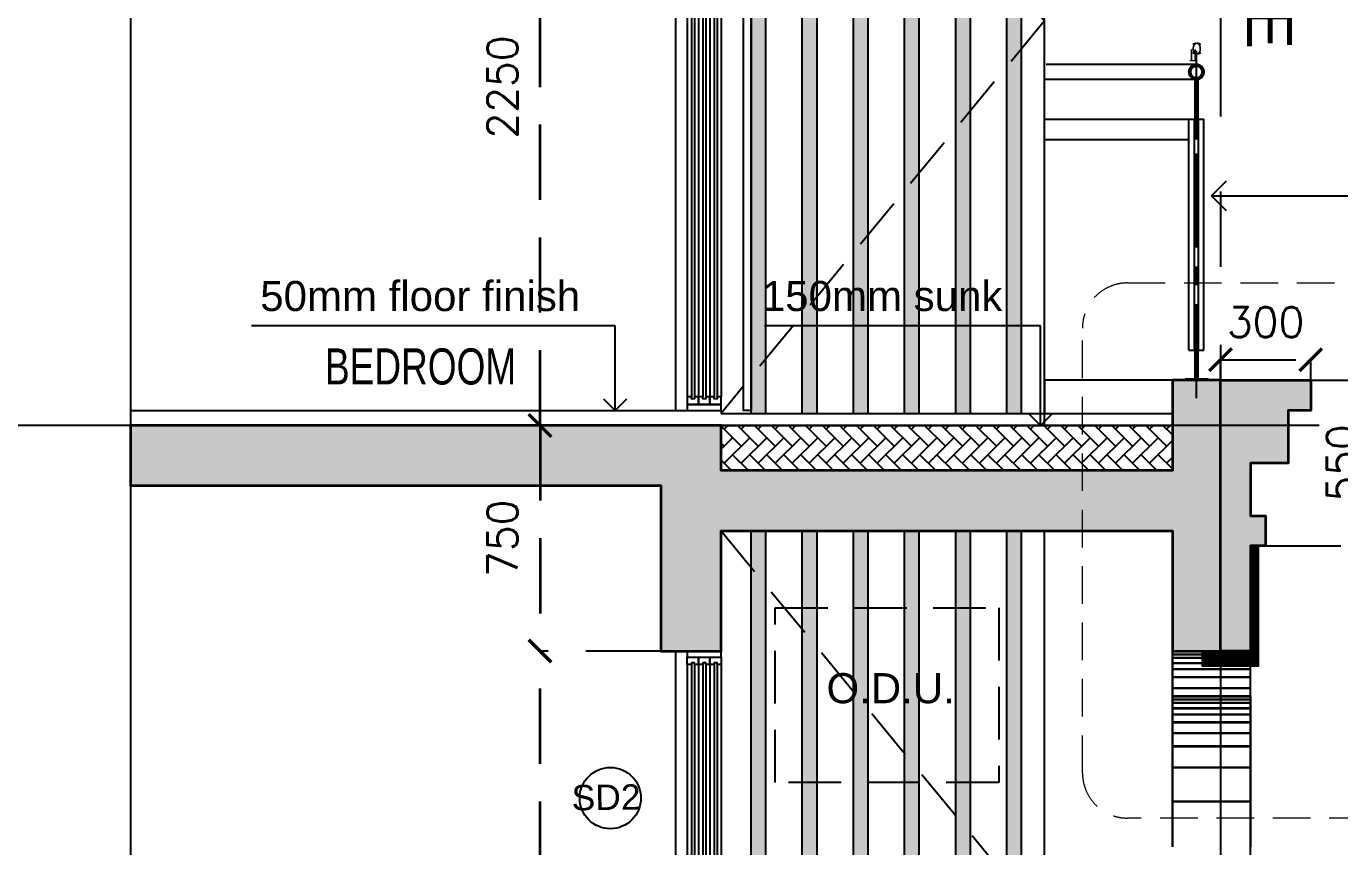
# Model space of a CAD drawing. Header units: millimetres. Extents: x 1066295 to 1300022, y -5734212 to -5454663.
# Drawn here: x 1138809 to 1143175, y -5595594 to -5592867 of the extents above; entities that cross this region are included whole.
import ezdxf
from ezdxf.enums import TextEntityAlignment as Align

# ---------------------------------------------------------------- set-up
doc = ezdxf.new("R2010")
doc.units = ezdxf.units.MM
doc.header["$LTSCALE"] = 1000
doc.header["$MEASUREMENT"] = 0
for name, pattern in [('AUDIT_D_120904163729-0', [0]), ('T9_PROFILE SECTIONS$0$( Hidden )', [0.375, 0.25, -0.125]), ('T9_PROFILE SECTIONS$0$AUDIT_D_120904163729-0', [0]), ('T9_PROFILE SECTIONS$0$CENTER', [2, 1.25, -0.25, 0.25, -0.25]), ('T9_PROFILE SECTIONS$0$HIDDEN', [0.375, 0.25, -0.125]), ('T9_PROFILE SECTIONS$0$HIDDEN2', [0.1875, 0.125, -0.0625]), ('T9_PROFILE SECTIONS$0$T10(T7 IS SIMILAR BUT MIRROR) - DIMENSION & TEXTING$0$HIDDEN', [0.375, 0.25, -0.125]), ('T9_PROFILE SECTIONS$0$T8_PROFILE SECTIONS$0$PHANTOM2', [1.25, 0.625, -0.125, 0.125, -0.125, 0.125, -0.125])]:
    doc.linetypes.add(name, pattern=pattern)
doc.layers.get('0').update_dxf_attribs({"linetype": 'AUDIT_D_120904163729-0'})
for name, color, linetype in [('T9_PROFILE SECTIONS$0$a-alu frame', 4, 'Continuous'), ('T9_PROFILE SECTIONS$0$A-DIM', 2, 'Continuous'), ('T9_PROFILE SECTIONS$0$a-ele', 8, 'Continuous'), ('T9_PROFILE SECTIONS$0$A-SUNK SLAB', 251, 'T9_PROFILE SECTIONS$0$AUDIT_D_120904163729-0'), ('T9_PROFILE SECTIONS$0$a-window', 5, 'Continuous'), ('T9_PROFILE SECTIONS$0$DETAIL TEXT', 84, 'T9_PROFILE SECTIONS$0$HIDDEN'), ('T9_PROFILE SECTIONS$0$Elev 01', 8, 'Continuous'), ('T9_PROFILE SECTIONS$0$ELEV 5', 8, 'Continuous'), ('T9_PROFILE SECTIONS$0$F.F.L', 36, 'Continuous'), ('T9_PROFILE SECTIONS$0$GLASS', 5, 'Continuous'), ('T9_PROFILE SECTIONS$0$HATCH 150', 8, 'Continuous'), ('T9_PROFILE SECTIONS$0$Leader', 2, 'T9_PROFILE SECTIONS$0$AUDIT_D_120904163729-0'), ('T9_PROFILE SECTIONS$0$LEVEL', 7, 'Continuous'), ('T9_PROFILE SECTIONS$0$T10(T7 IS SIMILAR BUT MIRROR) - DIMENSION & TEXTING$0$A-DIMENSIONS', 2, 'T9_PROFILE SECTIONS$0$T10(T7 IS SIMILAR BUT MIRROR) - DIMENSION & TEXTING$0$HIDDEN'), ('T9_PROFILE SECTIONS$0$T8_PROFILE SECTIONS$0$A-BUILDING LINE TURNS HERE', 252, 'T9_PROFILE SECTIONS$0$T8_PROFILE SECTIONS$0$PHANTOM2'), ('T9_PROFILE SECTIONS$0$TEXT ROOM', 7, 'Continuous'), ('T9_PROFILE SECTIONS$0$TYPICAL UNITS$0$a-door-no', 104, 'Continuous')]:
    doc.layers.add(name, color=color, linetype=linetype)
for name, color, linetype, lineweight in [('T9_PROFILE SECTIONS$0$A-DIMENSION', 2, 'Continuous', 35), ('T9_PROFILE SECTIONS$0$A-SLAB', 3, 'Continuous', 35), ('T9_PROFILE SECTIONS$0$a-Text', 4, 'Continuous', 0), ('T9_PROFILE SECTIONS$0$ele', 1, 'Continuous', 30), ('T9_PROFILE SECTIONS$0$R0-18-10-2014-T1-1st Podium Floor Plan$0$Text', 7, 'Continuous', 0)]:
    doc.layers.add(name, color=color, linetype=linetype, lineweight=lineweight)
doc.styles.add('T9_PROFILE SECTIONS$0$arial', font='sanss___.ttf')
doc.styles.add('T9_PROFILE SECTIONS$0$ARIAL ARROW', font='arial.ttf')
doc.styles.add('T9_PROFILE SECTIONS$0$Romans 1', font='romans.shx', dxfattribs={"height": 100})
doc.styles.add('T9_PROFILE SECTIONS$0$RSP_TXT 500', font='swisscl.ttf', dxfattribs={"height": 250})
doc.styles.add('T9_PROFILE SECTIONS$0$STANDARD', font='GOTHIC.TTF')
doc.styles.add('T9_PROFILE SECTIONS$0$TYPICAL UNITS$0$LODHA STANDERD', font='sanss___.ttf')
doc.dimstyles.new('T9_PROFILE SECTIONS$0$ALPINE S', dxfattribs={"dimscale": 0, "dimtxt": 100, "dimasz": 75, "dimexe": 0, "dimexo": 0, "dimgap": 75, "dimtad": 1, "dimdec": 0, "dimzin": 0, "dimdsep": 46, "dimtxsty": 'T9_PROFILE SECTIONS$0$Romans 1', "dimblk": 'T9_PROFILE SECTIONS$0$_ArchTick', "dimcen": 0.09, "dimclrd": 256, "dimclre": 256, "dimclrt": 7, "dimadec": 0, "dimazin": 0, "dimtfac": 1, "dimtdec": 0, "dimtofl": 0, "dimtmove": 1, "dimatfit": 0, "dimldrblk": 'T9_PROFILE SECTIONS$0$_Open90', "dimfxl": 1, "dimtolj": 1, "dimtzin": 0, "dimarcsym": 0})
pattern_1 = [(217.5, (-4531963.853, -7307377.988), (0.62993358, -19.26823769), [0, -15.2, 0, -17, 0, -16.25]), (187.5, (-4531963.853, -7307377.988), (-17.69776705, -28.22146065), [0, -8.2, 0, -13.7, 0, -5.25]), (147.5, (-4531951.553, -7307377.988), (-31.141418618, -0.056590535), [0, -5, 0, -18, 0, -23.5]), (137.5, (-4531951.553, -7307377.988), (-30.06126605, -8.77675565), [0, -2.5, 0, -11.8, 0, -13.5])]

# ---------------------------------------------------------------- blocks, each defined once
blk = doc.blocks.new('T9_PROFILE SECTIONS$0$A$C04612184')
at = {"layer": 'T9_PROFILE SECTIONS$0$LEVEL', "color": 8, "linetype": 'T9_PROFILE SECTIONS$0$HIDDEN2', "ltscale": 5}
blk.add_line((89.8181, 97.715), (-67.8271, 97.715), dxfattribs=at)
blk = doc.blocks.new('T9_PROFILE SECTIONS$0$window with railing')
at = {"layer": 'T9_PROFILE SECTIONS$0$a-ele'}
blk.add_lwpolyline([(-11244.9, -340863.7), (-11244.9, -338663.7)], dxfattribs=at)
at = {"layer": 'T9_PROFILE SECTIONS$0$a-window', "color": 250}
for p, q in [((-11394.9, -338708.7), (-11394.9, -340818.7)), ((-11381.6, -338708.7), (-11381.6, -340818.7)), ((-11371.6, -338708.7), (-11371.6, -340818.7))]:
    blk.add_line(p, q, dxfattribs=at)
at = {"layer": 'T9_PROFILE SECTIONS$0$a-window', "color": 1}
for p, q in [((-11357.4, -338708.7), (-11357.4, -340818.7)), ((-11319.9, -338708.7), (-11319.9, -340818.7)), ((-11319.9, -338708.7), (-11319.9, -340818.7)), ((-11282.4, -338708.7), (-11282.4, -340818.7))]:
    blk.add_line(p, q, dxfattribs=at)
at = {"layer": 'T9_PROFILE SECTIONS$0$a-window', "color": 5}
for p, q in [((-11344.1, -338708.7), (-11344.1, -340818.7)), ((-11334.1, -338708.7), (-11334.1, -340818.7)), ((-11306.6, -338708.7), (-11306.6, -340818.7)), ((-11296.6, -338708.7), (-11296.6, -340818.7))]:
    blk.add_line(p, q, dxfattribs=at)
at = {"layer": 'T9_PROFILE SECTIONS$0$a-window', "color": 4}
for points in [[(-11394.9, -338683.7), (-11394.9, -338663.7), (-11282.4, -338663.7), (-11282.4, -338683.7)], [(-11371.6, -338708.7), (-11357.4, -338708.7), (-11357.4, -338683.7), (-11394.9, -338683.7), (-11394.9, -338708.7), (-11381.6, -338708.7), (-11381.6, -338702.7), (-11371.6, -338702.7)], [(-11334.1, -338708.7), (-11319.9, -338708.7), (-11319.9, -338683.7), (-11357.4, -338683.7), (-11357.4, -338708.7), (-11344.1, -338708.7), (-11344.1, -338702.7), (-11334.1, -338702.7)], [(-11296.6, -338708.7), (-11282.4, -338708.7), (-11282.4, -338683.7), (-11319.9, -338683.7), (-11319.9, -338708.7), (-11306.6, -338708.7), (-11306.6, -338702.7), (-11296.6, -338702.7)], [(-11371.6, -340818.7), (-11357.4, -340818.7), (-11357.4, -340843.7), (-11394.9, -340843.7), (-11394.9, -340818.7), (-11381.6, -340818.7), (-11381.6, -340824.7), (-11371.6, -340824.7)], [(-11334.1, -340818.7), (-11319.9, -340818.7), (-11319.9, -340843.7), (-11357.4, -340843.7), (-11357.4, -340818.7), (-11344.1, -340818.7), (-11344.1, -340824.7), (-11334.1, -340824.7)], [(-11296.6, -340818.7), (-11282.4, -340818.7), (-11282.4, -340843.7), (-11319.9, -340843.7), (-11319.9, -340818.7), (-11306.6, -340818.7), (-11306.6, -340824.7), (-11296.6, -340824.7)], [(-11394.9, -340863.7), (-11394.9, -340843.7), (-11282.4, -340843.7), (-11282.4, -340863.7)]]:
    blk.add_lwpolyline(points, close=True, dxfattribs=at)
blk = doc.blocks.new('T9_PROFILE SECTIONS$0$_ArchTick')
at = {"color": 0, "linetype": 'ByBlock', "const_width": 0.15}
blk.add_lwpolyline([(-0.5, -0.5), (0.5, 0.5)], dxfattribs=at)
blk = doc.blocks.new('*D250')
at = {"layer": 'T9_PROFILE SECTIONS$0$A-DIMENSION', "linetype": 'T9_PROFILE SECTIONS$0$HIDDEN', "lineweight": -2, "transparency": 16777216}
for p, q in [((-51353.9, 285911.7), (-51755.7, 285911.7)), ((-51353.9, 283661.7), (-51755.7, 283661.7))]:
    blk.add_line(p, q, dxfattribs=at)
at = {"layer": 'T9_PROFILE SECTIONS$0$A-DIMENSION', "linetype": 'T9_PROFILE SECTIONS$0$HIDDEN', "transparency": 16777216}
blk.add_line((-51755.7, 283661.7), (-51755.7, 285911.7), dxfattribs=at)
at = {"layer": 'T9_PROFILE SECTIONS$0$A-DIMENSION', "linetype": 'ByBlock', "transparency": 16777216, "xscale": 75, "yscale": 75, "zscale": 75}
for p, rotation in [((-51755.7, 285911.7), 90), ((-51755.7, 283661.7), 270)]:
    blk.add_blockref('T9_PROFILE SECTIONS$0$_ArchTick', p, dxfattribs=dict(at, rotation=rotation))
at = {"layer": 'T9_PROFILE SECTIONS$0$A-DIMENSION', "color": 7, "linetype": 'ByBlock', "transparency": 16777216, "insert": (-51880.7, 284786.7), "char_height": 100, "attachment_point": 5, "rotation": 90, "style": 'T9_PROFILE SECTIONS$0$Romans 1'}
blk.add_mtext('\\A1;2250', dxfattribs=at)
blk = doc.blocks.new('T9_PROFILE SECTIONS$0$_Open90')
at = {"color": 0, "linetype": 'ByBlock', "lineweight": -2}
for p, q in [((0, 0), (-1, 0)), ((-0.5, 0.5), (0, 0)), ((0, 0), (-0.5, -0.5))]:
    blk.add_line(p, q, dxfattribs=at)
blk = doc.blocks.new('T9_PROFILE SECTIONS$0$TYPICAL UNITS$0$B-flat-33')
at = {"layer": 'T9_PROFILE SECTIONS$0$TYPICAL UNITS$0$a-door-no'}
blk.add_ellipse((14107.6, 1401.5), major_axis=(0, -181), ratio=0.999989, dxfattribs=at)
at = {"layer": 'T9_PROFILE SECTIONS$0$TYPICAL UNITS$0$a-door-no', "style": 'T9_PROFILE SECTIONS$0$TYPICAL UNITS$0$LODHA STANDERD', "oblique": 0.00002, "width": 0.999989}
blk.add_attdef('OP1', text='', height=150, rotation=0.75922, dxfattribs=at).set_placement((14117, 1331.6), align=Align.CENTER)
blk = doc.blocks.new('*D292')
at = {"layer": 'T9_PROFILE SECTIONS$0$A-DIMENSION', "linetype": 'T9_PROFILE SECTIONS$0$HIDDEN', "lineweight": -2, "transparency": 16777216}
for p, q in [((1142663.9, -5591795.1), (1142262.2, -5591795.1)), ((1142663.9, -5592545.1), (1142262.2, -5592545.1))]:
    blk.add_line(p, q, dxfattribs=at)
at = {"layer": 'T9_PROFILE SECTIONS$0$A-DIMENSION', "linetype": 'T9_PROFILE SECTIONS$0$HIDDEN', "transparency": 16777216}
blk.add_line((1142262.2, -5591795.1), (1142262.2, -5592545.1), dxfattribs=at)
at = {"layer": 'T9_PROFILE SECTIONS$0$A-DIMENSION', "linetype": 'ByBlock', "transparency": 16777216, "xscale": 75, "yscale": 75, "zscale": 75}
for p, rotation in [((1142262.2, -5591795.1), 90), ((1142262.2, -5592545.1), 270)]:
    blk.add_blockref('T9_PROFILE SECTIONS$0$_ArchTick', p, dxfattribs=dict(at, rotation=rotation))
at = {"layer": 'T9_PROFILE SECTIONS$0$A-DIMENSION', "color": 7, "linetype": 'ByBlock', "transparency": 16777216, "insert": (1142137.2, -5592170.1), "char_height": 100, "attachment_point": 5, "rotation": 90, "style": 'T9_PROFILE SECTIONS$0$Romans 1'}
blk.add_mtext('\\A1;750', dxfattribs=at)
blk = doc.blocks.new('*D293')
at = {"layer": 'T9_PROFILE SECTIONS$0$A-DIMENSION', "linetype": 'T9_PROFILE SECTIONS$0$HIDDEN', "lineweight": -2, "transparency": 16777216}
for p, q in [((1142663.9, -5589545.1), (1142262.2, -5589545.1)), ((1142663.9, -5591795.1), (1142262.2, -5591795.1))]:
    blk.add_line(p, q, dxfattribs=at)
at = {"layer": 'T9_PROFILE SECTIONS$0$A-DIMENSION', "linetype": 'T9_PROFILE SECTIONS$0$HIDDEN', "transparency": 16777216}
blk.add_line((1142262.2, -5591795.1), (1142262.2, -5589545.1), dxfattribs=at)
at = {"layer": 'T9_PROFILE SECTIONS$0$A-DIMENSION', "linetype": 'ByBlock', "transparency": 16777216, "xscale": 75, "yscale": 75, "zscale": 75}
for p, rotation in [((1142262.2, -5589545.1), 90), ((1142262.2, -5591795.1), 270)]:
    blk.add_blockref('T9_PROFILE SECTIONS$0$_ArchTick', p, dxfattribs=dict(at, rotation=rotation))
at = {"layer": 'T9_PROFILE SECTIONS$0$A-DIMENSION', "color": 7, "linetype": 'ByBlock', "transparency": 16777216, "insert": (1142137.2, -5590670.1), "char_height": 100, "attachment_point": 5, "rotation": 90, "style": 'T9_PROFILE SECTIONS$0$Romans 1'}
blk.add_mtext('\\A1;2250', dxfattribs=at)
blk = doc.blocks.new('T9_PROFILE SECTIONS$0$A$C6E3644B4')
at = {"layer": 'T9_PROFILE SECTIONS$0$A-DIM', "ltscale": 0.7}
h = blk.add_hatch(color=8, dxfattribs=at)
edge = h.paths.add_edge_path()
edge.add_arc((0, 1025), 25, 0, 360)
edge = h.paths.add_edge_path(flags=17)
edge.add_arc((0, 1025), 20, 0, 360)
for points in [[(6, 868.7), (-6, 868.7), (-6, 843.7), (6, 843.7)], [(6, 130), (-6, 130), (-6, 105), (6, 105)]]:
    blk.add_hatch(color=8, dxfattribs=at).paths.add_polyline_path(points)
at = {"layer": 'T9_PROFILE SECTIONS$0$A-DIM', "color": 5, "linetype": 'T9_PROFILE SECTIONS$0$CENTER', "ltscale": 0.25}
blk.add_line((0, -59), (0, 1094.7), dxfattribs=at)
at = {"layer": 'T9_PROFILE SECTIONS$0$A-DIM', "ltscale": 0.7}
for p, q in [((-5, 1000.1), (-5, 868.4)), ((5, 1000.1), (5, 868.4)), ((25, 868.4), (-25, 868.4)), ((-25, 100.4), (-25, 868.4)), ((25, 100.4), (25, 868.4)), ((25, 100.4), (-25, 100.4)), ((-5, 100.4), (-5, 5)), ((5, 100.4), (5, 5))]:
    blk.add_line(p, q, dxfattribs=at)
blk.add_lwpolyline([(37.5, 5), (-37.5, 5), (-37.5, 0), (37.5, 0)], close=True, dxfattribs=at)
for radius in [25, 20]:
    blk.add_circle((0, 1025), radius, dxfattribs=at)
at = {"layer": 'T9_PROFILE SECTIONS$0$GLASS', "ltscale": 0.7}
for points in [[(-6, 868.4), (-6, 843.7), (6, 843.7), (6, 868.4)], [(-6, 105), (6, 105), (6, 868.4), (-6, 868.4)], [(-6, 130), (-6, 105), (6, 105), (6, 130)]]:
    blk.add_lwpolyline(points, close=True, dxfattribs=at)
at = {"layer": 'T9_PROFILE SECTIONS$0$DETAIL TEXT', "color": 0, "char_height": 40, "width": 489.252, "attachment_point": 1, "style": 'T9_PROFILE SECTIONS$0$arial'}
for s, insert in [('{\\fCalibri|b0|i0|c0|p34;C}', (-17.8, 1122.7)), ('{\\fCalibri|b0|i0|c0|p34;L}', (-2.8, 1100.5))]:
    blk.add_mtext(s, dxfattribs=dict(at, insert=insert))
blk = doc.blocks.new('*D302')
at = {"layer": 'T9_PROFILE SECTIONS$0$T10(T7 IS SIMILAR BUT MIRROR) - DIMENSION & TEXTING$0$A-DIMENSIONS', "linetype": 'T9_PROFILE SECTIONS$0$HIDDEN', "lineweight": -2, "transparency": 16777216}
for p, q in [((1144823.9, -5591645.1), (1145052.7, -5591645.1)), ((1144674, -5592195.1), (1145052.7, -5592195.1))]:
    blk.add_line(p, q, dxfattribs=at)
at = {"layer": 'T9_PROFILE SECTIONS$0$T10(T7 IS SIMILAR BUT MIRROR) - DIMENSION & TEXTING$0$A-DIMENSIONS', "lineweight": -2, "transparency": 16777216}
blk.add_line((1145052.7, -5592195.1), (1145052.7, -5591645.1), dxfattribs=at)
at = {"layer": 'T9_PROFILE SECTIONS$0$T10(T7 IS SIMILAR BUT MIRROR) - DIMENSION & TEXTING$0$A-DIMENSIONS', "linetype": 'ByBlock', "lineweight": -2, "transparency": 16777216, "xscale": 75, "yscale": 75, "zscale": 75}
for p, rotation in [((1145052.7, -5591645.1), 90), ((1145052.7, -5592195.1), 270)]:
    blk.add_blockref('T9_PROFILE SECTIONS$0$_ArchTick', p, dxfattribs=dict(at, rotation=rotation))
at = {"layer": 'T9_PROFILE SECTIONS$0$T10(T7 IS SIMILAR BUT MIRROR) - DIMENSION & TEXTING$0$A-DIMENSIONS', "color": 7, "linetype": 'ByBlock', "transparency": 16777216, "insert": (1144927.7, -5591920.1), "char_height": 100, "attachment_point": 5, "rotation": 90, "style": 'T9_PROFILE SECTIONS$0$Romans 1', "bg_fill": 3, "box_fill_scale": 1.25, "bg_fill_color": 256, "bg_fill_true_color": 13158600, "bg_fill_transparency": 0}
blk.add_mtext('\\A1;550', dxfattribs=at)
blk = doc.blocks.new('*D303')
at = {"layer": 'T9_PROFILE SECTIONS$0$T10(T7 IS SIMILAR BUT MIRROR) - DIMENSION & TEXTING$0$A-DIMENSIONS', "linetype": 'T9_PROFILE SECTIONS$0$HIDDEN', "lineweight": -2, "transparency": 16777216}
for p, q in [((1144523.9, -5591645.1), (1144523.9, -5591576.5)), ((1144823.9, -5591645.1), (1144823.9, -5591576.5))]:
    blk.add_line(p, q, dxfattribs=at)
at = {"layer": 'T9_PROFILE SECTIONS$0$T10(T7 IS SIMILAR BUT MIRROR) - DIMENSION & TEXTING$0$A-DIMENSIONS', "lineweight": -2, "transparency": 16777216}
blk.add_line((1144523.9, -5591576.5), (1144823.9, -5591576.5), dxfattribs=at)
at = {"layer": 'T9_PROFILE SECTIONS$0$T10(T7 IS SIMILAR BUT MIRROR) - DIMENSION & TEXTING$0$A-DIMENSIONS', "color": 7, "linetype": 'ByBlock', "transparency": 16777216, "insert": (1144673.9, -5591451.5), "char_height": 100, "attachment_point": 5, "style": 'T9_PROFILE SECTIONS$0$Romans 1', "bg_fill": 3, "box_fill_scale": 1.25, "bg_fill_color": 256, "bg_fill_true_color": 13158600, "bg_fill_transparency": 0}
blk.add_mtext('\\A1;300', dxfattribs=at)
at = {"layer": 'T9_PROFILE SECTIONS$0$T10(T7 IS SIMILAR BUT MIRROR) - DIMENSION & TEXTING$0$A-DIMENSIONS', "linetype": 'ByBlock', "lineweight": -2, "transparency": 16777216, "xscale": 75, "yscale": 75, "zscale": 75, "rotation": 180}
blk.add_blockref('T9_PROFILE SECTIONS$0$_ArchTick', (1144523.9, -5591576.5), dxfattribs=at)
at = {"layer": 'T9_PROFILE SECTIONS$0$T10(T7 IS SIMILAR BUT MIRROR) - DIMENSION & TEXTING$0$A-DIMENSIONS', "linetype": 'ByBlock', "lineweight": -2, "transparency": 16777216, "xscale": 75, "yscale": 75, "zscale": 75}
blk.add_blockref('T9_PROFILE SECTIONS$0$_ArchTick', (1144823.9, -5591576.5), dxfattribs=at)
blk = doc.blocks.new('T9_PROFILE SECTIONS$0$grn')
at = {"layer": 'T9_PROFILE SECTIONS$0$ELEV 5', "ltscale": 0.7}
h = blk.add_hatch(color=256, dxfattribs=at)
h.dxf.hatch_style = 1
h.paths.add_polyline_path([(-50155, 286311.7), (-50205, 286311.7), (-50205, 283701.7), (-50155, 283701.7)])
h.paths.add_polyline_path([(-50325, 286311.7), (-50375, 286311.7), (-50375, 283701.7), (-50325, 283701.7)])
h.paths.add_polyline_path([(-50495, 286311.7), (-50545, 286311.7), (-50545, 283701.7), (-50495, 283701.7)])
h.paths.add_polyline_path([(-50665, 286311.7), (-50715, 286311.7), (-50715, 283701.7), (-50665, 283701.7)])
h.paths.add_polyline_path([(-50835, 286311.7), (-50885, 286311.7), (-50885, 283701.7), (-50835, 283701.7)])
h.paths.add_polyline_path([(-51005, 286311.7), (-51055, 286311.7), (-51055, 283701.7), (-51005, 283701.7)])
at = {"layer": 'T9_PROFILE SECTIONS$0$Elev 01', "linetype": 'ByBlock'}
for points in [[(-51005, 286311.7), (-51055, 286311.7), (-51055, 283701.7), (-51005, 283701.7)], [(-50835, 286311.7), (-50885, 286311.7), (-50885, 283701.7), (-50835, 283701.7)], [(-50665, 286311.7), (-50715, 286311.7), (-50715, 283701.7), (-50665, 283701.7)], [(-50495, 286311.7), (-50545, 286311.7), (-50545, 283701.7), (-50495, 283701.7)], [(-50325, 286311.7), (-50375, 286311.7), (-50375, 283701.7), (-50325, 283701.7)], [(-50155, 286311.7), (-50205, 286311.7), (-50205, 283701.7), (-50155, 283701.7)]]:
    blk.add_lwpolyline(points, close=True, dxfattribs=at)
at = {"layer": 'T9_PROFILE SECTIONS$0$ELEV 5', "ltscale": 0.7}
for p, q in [((-50078.9, 283701.7), (-50078.9, 286311.7)), ((-49393.9, 283811.7), (-49393.9, 285911.7))]:
    blk.add_line(p, q, dxfattribs=at)
at = {"layer": 'T9_PROFILE SECTIONS$0$ELEV 5', "linetype": 'T9_PROFILE SECTIONS$0$( Hidden )', "ltscale": 0.7}
blk.add_lwpolyline([(-51153.9, 286311.7), (-50078.9, 285006.7), (-51153.9, 283701.7)], dxfattribs=at)
blk.add_lwpolyline([(-50974.2, 286055.2), (-50230.2, 286055.2), (-50230.2, 285475.2), (-50974.2, 285475.2)], close=True, dxfattribs=at)
at = {"layer": 'T9_PROFILE SECTIONS$0$a-alu frame', "linetype": 'Continuous', "xscale": -1}
blk.add_blockref('T9_PROFILE SECTIONS$0$window with railing', (-62548.8, 624575.4), dxfattribs=at)
at = {"layer": 'T9_PROFILE SECTIONS$0$TEXT ROOM', "ltscale": 0.1}
ref = blk.add_blockref('T9_PROFILE SECTIONS$0$TYPICAL UNITS$0$B-flat-33', (-59457.5, 284634.6), dxfattribs=dict(at, xscale=0.5625, yscale=0.5625, zscale=0.5625))
ref.add_attrib('OP1', 'SD2', dxfattribs={"layer": 'T9_PROFILE SECTIONS$0$TYPICAL UNITS$0$a-door-no', "height": 84.37, "rotation": 0.7592, "style": 'T9_PROFILE SECTIONS$0$TYPICAL UNITS$0$LODHA STANDERD', "oblique": 0, "width": 0.999989}).set_placement((-51535.6, 285383.4), align=Align.CENTER)
at = {"layer": 'T9_PROFILE SECTIONS$0$R0-18-10-2014-T1-1st Podium Floor Plan$0$Text', "insert": (-50803.5, 285838.2), "char_height": 100, "width": 1133.401, "attachment_point": 1, "style": 'T9_PROFILE SECTIONS$0$ARIAL ARROW'}
blk.add_mtext('O.D.U.', dxfattribs=at)
at = {"layer": 'T9_PROFILE SECTIONS$0$A-DIMENSION', "linetype": 'ByBlock'}
dim = blk.add_linear_dim(base=(-51755.7, 285911.7, 0), p1=(-51353.9, 283661.7, 0), p2=(-51353.9, 285911.7, 0), angle=90, dimstyle='T9_PROFILE SECTIONS$0$ALPINE S', override={"dimscale": 1, "dimfxl": 5, "dimlwd": 65535, "dimarcsym": 1}, dxfattribs=at)
dim.commit()
dim.dimension.update_dxf_attribs({"geometry": '*D250', "text_midpoint": (-51880.7, 284786.7, 0)})
blk = doc.blocks.new('T9_PROFILE SECTIONS')
at = {"layer": 'T9_PROFILE SECTIONS$0$A-DIM', "ltscale": 0.7}
h = blk.add_hatch(color=8, dxfattribs=at)
edge = h.paths.add_edge_path()
edge.add_arc((1144443.9495, -5590620.054), 25, 180, 540, ccw=False)
edge = h.paths.add_edge_path(flags=17)
edge.add_arc((1144443.9495, -5590620.054), 20, 180, 540, ccw=False)
blk.add_hatch(color=8, dxfattribs=at).paths.add_polyline_path([(1144437.9202, -5590776.3065), (1144449.9202, -5590776.3065), (1144449.9202, -5590801.3065), (1144437.9202, -5590801.3065)])
at = {"layer": 'T9_PROFILE SECTIONS$0$A-SUNK SLAB', "linetype": 'ByBlock'}
h = blk.add_hatch(dxfattribs=at)
h.set_pattern_fill('AR-HBONE', color=256, scale=10)
h.set_pattern_definition([(135, (-4524267.17, -7052599.58), (-56.5685425, 2e-14), [120, -40]), (225, (-4524295.454, -7052571.298), (-56.5685425, 2e-14), [120, -40])])
h.paths.add_polyline_path([(1144363.9495, -5591945.054), (1142863.9495, -5591945.054), (1142863.9495, -5591795.054), (1144363.9495, -5591795.054)])
at = {"layer": 'T9_PROFILE SECTIONS$0$ELEV 5', "ltscale": 0.7}
h = blk.add_hatch(color=256, dxfattribs=at)
h.dxf.hatch_style = 1
h.paths.add_polyline_path([(1143862.8605, -5589145.054), (1143812.8605, -5589145.054), (1143812.8605, -5591755.054), (1143862.8605, -5591755.054)])
h.paths.add_polyline_path([(1143692.8605, -5589145.054), (1143642.8605, -5589145.054), (1143642.8605, -5591755.054), (1143692.8605, -5591755.054)])
h.paths.add_polyline_path([(1143522.8605, -5589145.054), (1143472.8605, -5589145.054), (1143472.8605, -5591755.054), (1143522.8605, -5591755.054)])
h.paths.add_polyline_path([(1143352.8605, -5589145.054), (1143302.8605, -5589145.054), (1143302.8605, -5591755.054), (1143352.8605, -5591755.054)])
h.paths.add_polyline_path([(1143182.8605, -5589145.054), (1143132.8605, -5589145.054), (1143132.8605, -5591755.054), (1143182.8605, -5591755.054)])
h.paths.add_polyline_path([(1143012.8605, -5589145.054), (1142962.8605, -5589145.054), (1142962.8605, -5591755.054), (1143012.8605, -5591755.054)])
at = {"layer": 'T9_PROFILE SECTIONS$0$HATCH 150'}
h = blk.add_hatch(color=8, dxfattribs=at)
h.dxf.hatch_style = 1
h.paths.add_polyline_path([(1144363.9495, -5591645.054), (1144363.9495, -5591795.054), (1144363.9495, -5591945.054), (1142863.9495, -5591945.054), (1142863.9495, -5591795.054), (1140900.5757, -5591795.054), (1140900.5757, -5591995.054), (1142663.9495, -5591995.054), (1142663.9495, -5592545.054), (1142863.9495, -5592545.054), (1142863.9495, -5592145.054), (1144363.9495, -5592145.054), (1144363.9495, -5592545.054), (1144523.9495, -5592545.054), (1144523.9495, -5591645.054)])
h = blk.add_hatch(dxfattribs=at)
h.set_pattern_fill('AR-SAND', color=8, scale=10, angle=450)
h.set_pattern_definition(pattern_1)
h.paths.add_polyline_path([(1144523.9495, -5592545.408), (1144523.9495, -5592545.054), (1144523.9495, -5591645.054), (1144823.9495, -5591645.054), (1144823.9495, -5591745.0546), (1144748.9791, -5591745.0546), (1144748.9791, -5591920.055), (1144623.9791, -5591920.055), (1144623.9791, -5592095.0546), (1144673.9791, -5592095.0546), (1144673.9791, -5592195.055), (1144623.9003, -5592195.0673), (1144623.9864, -5592545.408)])
h = blk.add_hatch(dxfattribs=at)
h.set_pattern_fill('AR-SAND', color=8, scale=10, angle=450)
h.set_pattern_definition(pattern_1)
h.paths.add_polyline_path([(1144523.9495, -5592545.408), (1144523.9495, -5592545.054), (1144523.9495, -5591645.054), (1144823.9495, -5591645.054), (1144823.9495, -5591745.0546), (1144748.9791, -5591745.0546), (1144748.9791, -5591920.055), (1144623.9791, -5591920.055), (1144623.9791, -5592095.0546), (1144673.9791, -5592095.0546), (1144673.9791, -5592195.055), (1144623.9003, -5592195.0673), (1144623.9864, -5592545.408)])
at = {"layer": 'T9_PROFILE SECTIONS$0$T10(T7 IS SIMILAR BUT MIRROR) - DIMENSION & TEXTING$0$A-DIMENSIONS', "linetype": 'ByBlock'}
h = blk.add_hatch(dxfattribs=at)
h.set_pattern_fill('ANSI31', color=256, scale=25)
h.set_pattern_definition([(45, (24790.1686, 76800), (-2.2097086912, 2.2097086912), [])])
edge = h.paths.add_edge_path()
edge.add_line((1144464.85, -5592545.054), (1144623.9462, -5592545.0332))
edge.add_line((1144623.9462, -5592545.0332), (1144623.9003, -5592195.0673))
edge.add_line((1144623.9003, -5592195.0673), (1144648.9397, -5592195.0611))
edge.add_line((1144648.9397, -5592195.0611), (1144648.9397, -5592595.0541))
edge.add_line((1144648.9397, -5592595.0541), (1144463.9126, -5592595.0541))
edge.add_line((1144463.9126, -5592595.0541), (1144463.9126, -5592545.408))
at = {"layer": 'T9_PROFILE SECTIONS$0$A-DIM', "color": 5, "linetype": 'T9_PROFILE SECTIONS$0$CENTER', "ltscale": 0.25}
blk.add_line((1144443.9495, -5590844.7498), (1144443.9495, -5590550.3419), dxfattribs=at)
at = {"layer": 'T9_PROFILE SECTIONS$0$A-DIM', "ltscale": 0.7}
for p, q in [((1144438.9495, -5590644.9186), (1144438.9495, -5590776.654)), ((1144448.9495, -5590644.9186), (1144448.9495, -5590776.654)), ((1144418.9495, -5590844.7499), (1144418.9495, -5590776.654)), ((1144418.9495, -5590776.654), (1144468.9495, -5590776.654)), ((1144468.9495, -5590844.7497), (1144468.9495, -5590776.654))]:
    blk.add_line(p, q, dxfattribs=at)
for radius in [25, 20]:
    blk.add_circle((1144443.9495, -5590620.054), radius, dxfattribs=at)
at = {"layer": 'T9_PROFILE SECTIONS$0$A-SLAB', "linetype": 'ByBlock'}
for points in [[(1144363.9495, -5591645.054), (1144363.9495, -5591795.054), (1144363.9495, -5591945.054), (1142863.9495, -5591945.054), (1142863.9495, -5591795.054), (1140900.5757, -5591795.054), (1140900.5757, -5591995.054), (1142663.9495, -5591995.054), (1142663.9495, -5592545.054), (1142863.9495, -5592545.054), (1142863.9495, -5592145.054), (1144363.9495, -5592145.054), (1144363.9495, -5592545.054), (1144523.9495, -5592545.054), (1144523.9495, -5591645.054)], [(1144523.9495, -5592545.408), (1144523.9495, -5592545.054), (1144523.9495, -5592545.054), (1144523.9495, -5591645.054), (1144823.9495, -5591645.054), (1144823.9495, -5591745.0546), (1144748.9791, -5591745.0546), (1144748.9791, -5591920.055), (1144623.9791, -5591920.055), (1144623.9791, -5592095.0546), (1144673.9791, -5592095.0546), (1144673.9791, -5592195.055), (1144623.9003, -5592195.0673), (1144623.9864, -5592545.408)], [(1144523.9495, -5592545.408), (1144523.9495, -5592545.054), (1144523.9495, -5592545.054), (1144523.9495, -5591645.054), (1144823.9495, -5591645.054), (1144823.9495, -5591745.0546), (1144748.9791, -5591745.0546), (1144748.9791, -5591920.055), (1144623.9791, -5591920.055), (1144623.9791, -5592095.0546), (1144673.9791, -5592095.0546), (1144673.9791, -5592195.055), (1144623.9003, -5592195.0673), (1144623.9864, -5592545.408)]]:
    blk.add_lwpolyline(points, close=True, dxfattribs=at)
at = {"layer": 'T9_PROFILE SECTIONS$0$A-SUNK SLAB', "linetype": 'ByBlock'}
blk.add_lwpolyline([(1144363.9495, -5591945.054), (1142863.9495, -5591945.054), (1142863.9495, -5591795.054), (1144363.9495, -5591795.054)], close=True, dxfattribs=at)
at = {"layer": 'T9_PROFILE SECTIONS$0$a-window', "linetype": 'ByBlock', "elevation": -0.1458}
blk.add_lwpolyline([(1142963.9816, -5591745.038), (1142938.9736, -5591745.038), (1142938.9736, -5589544.3303), (1142963.9816, -5589544.3303)], close=True, dxfattribs=at)
at = {"layer": 'T9_PROFILE SECTIONS$0$ele', "color": 8}
for p, q in [((1144623.9495, -5592545.408), (1144363.9126, -5592545.408)), ((1144363.9126, -5592556.3056), (1144623.9495, -5592556.3056)), ((1144363.9126, -5592567.2032), (1144623.9495, -5592567.2032)), ((1144363.9495, -5593195.5043, -195.8408), (1144363.9495, -5592545.408)), ((1144363.9126, -5592585.2759), (1144623.9495, -5592585.2759)), ((1144363.9126, -5592605.6103), (1144623.9495, -5592605.6103)), ((1144363.9126, -5592631.7557), (1144623.9495, -5592631.7557)), ((1144363.9126, -5592668.0662), (1144623.9495, -5592668.0662)), ((1144623.9495, -5592695.408), (1144363.9126, -5592695.408)), ((1144623.9495, -5592695.408), (1144363.9126, -5592695.408)), ((1144624.2534, -5592695.6892, 32.9017), (1144363.9495, -5592695.6892, -102.5117)), ((1144624.2534, -5592695.6892, -1.2784), (1144364.2165, -5592695.6892, -1.2784)), ((1144364.2165, -5592706.5868, -1.2784), (1144624.2534, -5592706.5868, -1.2784)), ((1144624.2534, -5593195.5043, -197.1193), (1144624.2534, -5592695.6892, -1.2784)), ((1144363.9126, -5592717.2032), (1144623.9495, -5592717.2032)), ((1144363.9126, -5592735.2759), (1144623.9495, -5592735.2759)), ((1144364.2165, -5592717.4843, -1.2784), (1144624.2534, -5592717.4843, -1.2784)), ((1144364.2165, -5592735.5571, -1.2784), (1144624.2534, -5592735.5571, -1.2784)), ((1144363.9126, -5592755.6103), (1144623.9495, -5592755.6103)), ((1144363.9126, -5592781.7557), (1144623.9495, -5592781.7557)), ((1144363.9126, -5592781.9021), (1144623.9495, -5592781.9021)), ((1144364.2165, -5592755.8915, -1.2784), (1144624.2534, -5592755.8915, -1.2784)), ((1144364.2165, -5592782.0369, -1.2784), (1144624.2534, -5592782.0369, -1.2784)), ((1144363.9126, -5592818.0662), (1144623.9495, -5592818.0662)), ((1144364.2165, -5592818.3474, -1.2784), (1144624.2534, -5592818.3474, -1.2784)), ((1144363.9126, -5592861.6886), (1144623.9495, -5592861.6886)), ((1144364.2165, -5592861.9698, -1.2784), (1144624.2534, -5592861.9698, -1.2784)), ((1144363.9126, -5592931.9021), (1144623.9495, -5592931.9021)), ((1144364.2165, -5592932.1833, -1.2784), (1144624.2534, -5592932.1833, -1.2784)), ((1144363.9126, -5593045.054), (1144623.9495, -5593045.054)), ((1144364.2165, -5593045.3352, -1.2784), (1144624.2534, -5593045.3352, -1.2784))]:
    blk.add_line(p, q, dxfattribs=at)
at = {"layer": 'T9_PROFILE SECTIONS$0$Elev 01', "ltscale": 0.7}
for p, q in [((1144443.9495, -5590595.054), (1143944.1401, -5590595.054)), ((1144443.9495, -5590645.054), (1143938.9495, -5590645.054)), ((1143938.9495, -5590776.654), (1144418.9495, -5590776.654)), ((1143938.9495, -5590844.7509), (1144418.9495, -5590844.7509))]:
    blk.add_line(p, q, dxfattribs=at)
at = {"layer": 'T9_PROFILE SECTIONS$0$Elev 01', "linetype": 'ByBlock'}
for points in [[(1143012.8605, -5589145.054), (1142962.8605, -5589145.054), (1142962.8605, -5591755.054), (1143012.8605, -5591755.054)], [(1143182.8605, -5589145.054), (1143132.8605, -5589145.054), (1143132.8605, -5591755.054), (1143182.8605, -5591755.054)], [(1143352.8605, -5589145.054), (1143302.8605, -5589145.054), (1143302.8605, -5591755.054), (1143352.8605, -5591755.054)], [(1143522.8605, -5589145.054), (1143472.8605, -5589145.054), (1143472.8605, -5591755.054), (1143522.8605, -5591755.054)], [(1143692.8605, -5589145.054), (1143642.8605, -5589145.054), (1143642.8605, -5591755.054), (1143692.8605, -5591755.054)], [(1143862.8605, -5589145.054), (1143812.8605, -5589145.054), (1143812.8605, -5591755.054), (1143862.8605, -5591755.054)]]:
    blk.add_lwpolyline(points, close=True, dxfattribs=at)
blk.add_lwpolyline([(1144363.9495, -5591645.054), (1143938.9495, -5591645.054), (1143938.9495, -5591755.054)], dxfattribs=at)
at = {"layer": 'T9_PROFILE SECTIONS$0$ELEV 5', "ltscale": 0.7}
blk.add_line((1143938.9495, -5591795.054), (1143938.9495, -5587895.1215), dxfattribs=at)
at = {"layer": 'T9_PROFILE SECTIONS$0$ELEV 5', "linetype": 'ByBlock'}
blk.add_line((1144623.9495, -5592545.0541), (1144623.9003, -5592195.0673), dxfattribs=at)
at = {"layer": 'T9_PROFILE SECTIONS$0$ELEV 5', "linetype": 'T9_PROFILE SECTIONS$0$( Hidden )', "ltscale": 0.7}
blk.add_lwpolyline([(1142863.9495, -5589145.054), (1143938.9495, -5590450.054), (1142863.9495, -5591755.054)], dxfattribs=at)
at = {"layer": 'T9_PROFILE SECTIONS$0$F.F.L', "linetype": 'Continuous', "ltscale": 0.1}
blk.add_lwpolyline([(1140900.5757, -5591745.054), (1142863.9495, -5591745.054), (1142863.9495, -5591755.054), (1144363.9495, -5591755.054)], dxfattribs=at)
at = {"layer": 'T9_PROFILE SECTIONS$0$GLASS', "ltscale": 0.7}
blk.add_lwpolyline([(1144449.9202, -5590776.654), (1144449.9202, -5590801.3065), (1144437.9202, -5590801.3065), (1144437.9202, -5590776.654)], close=True, dxfattribs=at)
blk.add_lwpolyline([(1144437.9202, -5590844.7498), (1144437.9202, -5590776.654), (1144449.9202, -5590776.654), (1144449.9202, -5590844.7497)], dxfattribs=at)
at = {"layer": 'T9_PROFILE SECTIONS$0$R0-18-10-2014-T1-1st Podium Floor Plan$0$Text', "linetype": 'T9_PROFILE SECTIONS$0$HIDDEN', "ltscale": 0.5, "elevation": -0.01}
blk.add_lwpolyline([(1145535.6825, -5592369.4839), (1145535.6825, -5592950.4143, -0.414213562), (1145385.6825, -5593100.4143), (1144215.2786, -5593100.4143, -0.414213562), (1144065.2786, -5592950.4143), (1144065.2786, -5591471.3731, -0.414213562), (1144215.2786, -5591321.3731), (1145385.6825, -5591321.3731, -0.414213562), (1145535.6825, -5591471.3731), (1145535.6825, -5592274.7298)], format="xyb", dxfattribs=at)
at = {"layer": 'T9_PROFILE SECTIONS$0$T10(T7 IS SIMILAR BUT MIRROR) - DIMENSION & TEXTING$0$A-DIMENSIONS', "linetype": 'ByBlock', "elevation": -0.01}
blk.add_lwpolyline([(1140900.5757, -5584645), (1140900.5757, -5633374.3228), (1140696.1987, -5633374.3228), (1140696.1987, -5633452.7823), (1141256.4508, -5633452.7823), (1141256.4508, -5633567.8192), (1140900.5757, -5633567.8192), (1140900.5757, -5676585.7855)], dxfattribs=at)
at = {"layer": 'T9_PROFILE SECTIONS$0$T10(T7 IS SIMILAR BUT MIRROR) - DIMENSION & TEXTING$0$A-DIMENSIONS', "linetype": 'ByBlock'}
blk.add_lwpolyline([(1144464.85, -5592545.054), (1144623.9462, -5592545.0332), (1144623.9003, -5592195.0673), (1144648.9397, -5592195.0611), (1144648.9397, -5592595.0541), (1144463.9126, -5592595.0541), (1144463.9126, -5592545.408)], dxfattribs=at)
at = {"layer": 'T9_PROFILE SECTIONS$0$T8_PROFILE SECTIONS$0$A-BUILDING LINE TURNS HERE', "ltscale": 2}
blk.add_line((1144523.9495, -5589517.6317), (1144523.9495, -5679767.0766), dxfattribs=at)
at = {"linetype": 'ByBlock'}
blk.add_blockref('T9_PROFILE SECTIONS$0$grn', (1194017.8308, -5878456.7282), dxfattribs=at)
at = {"layer": 'T9_PROFILE SECTIONS$0$a-alu frame', "linetype": 'Continuous', "xscale": -1}
blk.add_blockref('T9_PROFILE SECTIONS$0$window with railing', (1131469.0741, -5250881.3673), dxfattribs=at)
at = {"layer": 'T9_PROFILE SECTIONS$0$A-SLAB', "linetype": 'ByBlock', "xscale": -1}
blk.add_blockref('T9_PROFILE SECTIONS$0$A$C6E3644B4', (1144443.9495, -5591645.054), dxfattribs=at)
at = {"layer": 'T9_PROFILE SECTIONS$0$LEVEL', "linetype": 'ByBlock', "xscale": 1000, "yscale": 1000, "zscale": 1000}
blk.add_blockref('T9_PROFILE SECTIONS$0$A$C04612184', (1171279.5443, -5689510.054, -0.01), dxfattribs=at)
at = {"layer": 'T9_PROFILE SECTIONS$0$a-Text', "linetype": 'ByBlock', "insert": (1144761.6321, -5590543.3772), "char_height": 150, "width": 4718.082943, "attachment_point": 3, "rotation": 270, "style": 'T9_PROFILE SECTIONS$0$STANDARD'}
blk.add_mtext('BALC. OUTLINE ', dxfattribs=at)
at = {"layer": 'T9_PROFILE SECTIONS$0$a-Text', "insert": (1142182.9842, -5591538.9472), "char_height": 120, "attachment_point": 3, "style": 'T9_PROFILE SECTIONS$0$RSP_TXT 500'}
blk.add_mtext_dynamic_manual_height_columns('BEDROOM', width=1106.247749, gutter_width=500, heights=[0], dxfattribs=at)
at = {"layer": 'T9_PROFILE SECTIONS$0$DETAIL TEXT', "color": 0, "char_height": 40, "width": 489.25152, "attachment_point": 3, "style": 'T9_PROFILE SECTIONS$0$arial'}
for s, insert in [('{\\fCalibri|b0|i0|c0|p34;C}', (1144461.7698, -5590522.3545)), ('{\\fCalibri|b0|i0|c0|p34;L}', (1144446.7249, -5590544.532))]:
    blk.add_mtext(s, dxfattribs=dict(at, insert=insert))
at = {"layer": 'T9_PROFILE SECTIONS$0$R0-18-10-2014-T1-1st Podium Floor Plan$0$Text', "char_height": 100, "width": 1133.401091, "attachment_point": 3, "style": 'T9_PROFILE SECTIONS$0$ARIAL ARROW'}
for s, insert in [('50mm floor finish   ', (1142395.664, -5591314.7381)), ('150mm sunk', (1143799.1397, -5591314.7381))]:
    blk.add_mtext(s, dxfattribs=dict(at, insert=insert))
at = {"layer": 'T9_PROFILE SECTIONS$0$A-DIMENSION', "linetype": 'ByBlock'}
for base, p1, p2, picture, middle in [((1142262.1654, -5589545.054, 0.01), (1142663.9495, -5591795.054, 0.01), (1142663.9495, -5589545.054, -0.0102), '*D293', (1142137.1654, -5590670.054, 0.01)), ((1142262.1654, -5592545.054, 0.01), (1142663.9495, -5591795.054, 0), (1142663.9495, -5592545.054, 0), '*D292', (1142137.1654, -5592170.054, 0.01))]:
    dim = blk.add_linear_dim(base=base, p1=p1, p2=p2, angle=90, dimstyle='T9_PROFILE SECTIONS$0$ALPINE S', override={"dimscale": 1, "dimfxl": 5, "dimlwd": 65535, "dimarcsym": 1}, dxfattribs=at)
    dim.commit()
    dim.dimension.update_dxf_attribs({"geometry": picture, "text_midpoint": middle})
at = {"layer": 'T9_PROFILE SECTIONS$0$Leader'}
for points, override in [([(1144494.2694, -5591031.9442, 0), (1145894.1196, -5591031.9442, 0)], {"dimscale": 1, "dimasz": 100, "dimtad": 0, "dimclrd": 256}), ([(1142512.3005, -5591745.054, 0), (1142512.3005, -5591464.1345, 0), (1141303.6819, -5591464.1345, 0)], {"dimscale": 1, "dimtad": 0}), ([(1143925.672, -5591795.054, 0), (1143925.672, -5591464.1345, 0), (1143008.2048, -5591464.1345, 0)], {"dimscale": 1, "dimtad": 0})]:
    blk.add_leader(points, dimstyle='T9_PROFILE SECTIONS$0$ALPINE S', override=override, dxfattribs=at)
at = {"layer": 'T9_PROFILE SECTIONS$0$T10(T7 IS SIMILAR BUT MIRROR) - DIMENSION & TEXTING$0$A-DIMENSIONS', "linetype": 'ByBlock'}
dim = blk.add_linear_dim(base=(1145052.6622, -5591645.054), p1=(1144673.9791, -5592195.055), p2=(1144823.9495, -5591645.054), angle=90, dimstyle='T9_PROFILE SECTIONS$0$ALPINE S', override={"dimscale": 1, "dimfxl": 5, "dimtfill": 1, "dimarcsym": 1}, dxfattribs=at)
dim.commit()
dim.dimension.update_dxf_attribs({"geometry": '*D302', "text_midpoint": (1144927.6622, -5591920.0545)})
dim = blk.add_linear_dim(base=(1144823.9495, -5591576.5), p1=(1144523.9495, -5591645.054), p2=(1144823.9495, -5591645.054), dimstyle='T9_PROFILE SECTIONS$0$ALPINE S', override={"dimscale": 1, "dimfxl": 5, "dimtfill": 1, "dimarcsym": 1}, dxfattribs=at)
dim.commit()
dim.dimension.update_dxf_attribs({"geometry": '*D303', "text_midpoint": (1144673.9495, -5591576.5), "dimtype": 128})

msp = doc.modelspace()

# ---------------------------------------------------------------- block references
at = {"linetype": 'ByBlock'}
msp.add_blockref('T9_PROFILE SECTIONS', (-1745.2, -2398.4, 0.4), dxfattribs=at)

doc.saveas('drawing.dxf')
